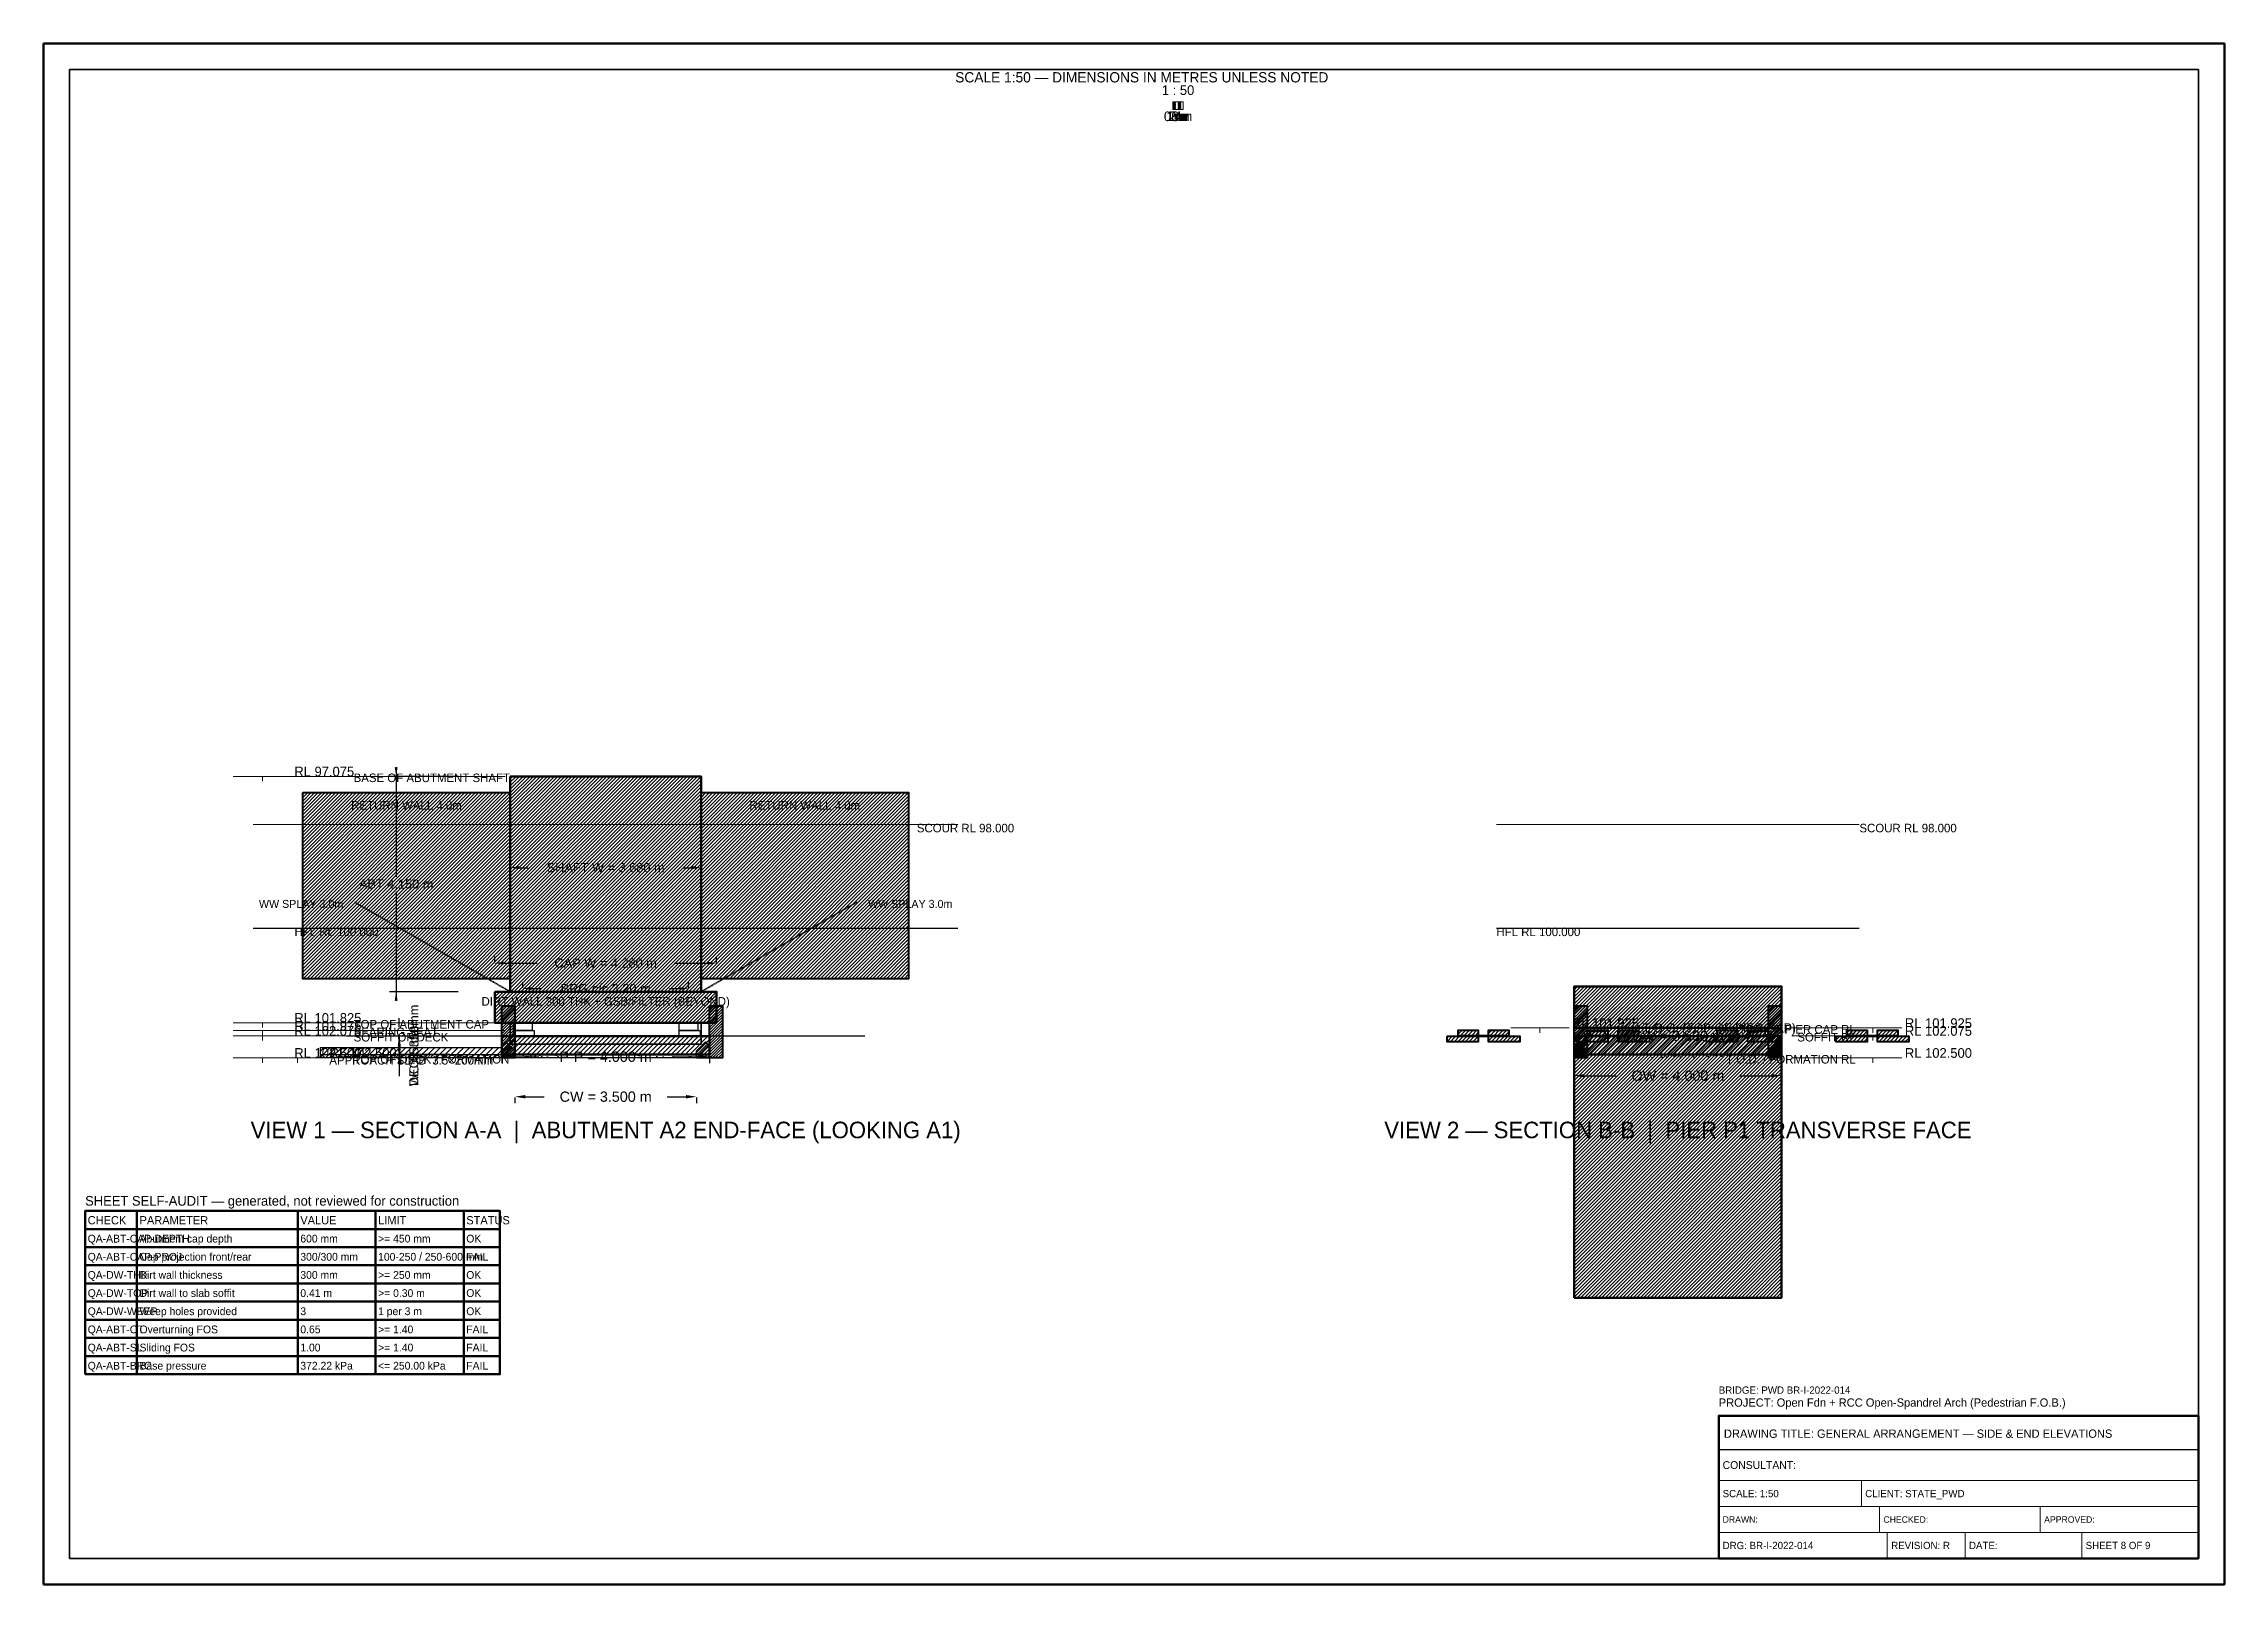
# Model space of a CAD drawing. Header units: metres. Extents: x 0 to 841, y 0 to 594.
import ezdxf
from ezdxf.enums import TextEntityAlignment as Align

# ---------------------------------------------------------------- set-up
doc = ezdxf.new("R2010")
doc.units = ezdxf.units.M
for name, pattern in [('DASHED', [0.5, 0.375, -0.125]), ('DASHED2', [0.25, 0.1875, -0.0625]), ('HIDDEN', [0.25, 0.1875, -0.0625])]:
    doc.linetypes.add(name, pattern=pattern)
for name, color, linetype, lineweight in [('BORDER-INNER', 7, 'Continuous', 35), ('BORDER-OUTER', 7, 'Continuous', 70), ('CIVIL-HFL', 5, 'DASHED', 25), ('CIVIL-ROAD', 7, 'Continuous', 25), ('CIVIL-SCOUR', 1, 'DASHED2', 18), ('DIM-LEVEL', 3, 'Continuous', 18), ('DIM-LINEAR', 3, 'Continuous', 18), ('STRUC-HATCHING', 8, 'Continuous', 18), ('STRUC-HIDDEN', 8, 'HIDDEN', 25), ('SUB-ABUT', 3, 'Continuous', 35), ('SUB-BEARING', 5, 'Continuous', 25), ('SUB-DIRT-WALL', 3, 'Continuous', 35), ('SUB-PIER', 2, 'Continuous', 35), ('SUPER-DECK', 2, 'Continuous', 50), ('SUPER-GIRDER', 1, 'Continuous', 35), ('SUPER-KERB', 7, 'Continuous', 25), ('SUPER-PARAPET', 2, 'Continuous', 35), ('SUPER-WEARING', 8, 'Continuous', 25), ('SYM-SCALE', 7, 'Continuous', 13), ('TEXT-GENERAL', 7, 'Continuous', 18), ('TEXT-HEADER', 7, 'Continuous', 25), ('TEXT-LEVEL', 5, 'Continuous', 18), ('TEXT-SPEC', 7, 'Continuous', 13), ('TEXT-TITLE', 7, 'Continuous', 25), ('TITLEBLK-BOX', 7, 'Continuous', 50), ('TITLEBLK-TEXT', 7, 'Continuous', 18)]:
    doc.layers.add(name, color=color, linetype=linetype, lineweight=lineweight)
doc.styles.add('BRIDGE_STD', font='Arial.ttf')
doc.dimstyles.new('pmb100', dxfattribs={"dimtxt": 2.5, "dimasz": 0.9375, "dimexe": 2.5, "dimexo": 2.5, "dimtad": 0, "dimtih": 1, "dimdec": 0, "dimtxsty": 'BRIDGE_STD', "dimcen": 2.5, "dimazin": 3, "dimtfac": 1, "dimtmove": 0, "dimatfit": 3})

msp = doc.modelspace()

# ---------------------------------------------------------------- hatches: boundary and pattern name
at = {"layer": 'STRUC-HATCHING'}
h = msp.add_hatch(dxfattribs=at)
h.set_pattern_fill('ANSI31', scale=0.3)
h.paths.add_polyline_path([(179.95, 311.5), (253.55, 311.5), (253.55, 228.5), (179.95, 228.5)])
h = msp.add_hatch(dxfattribs=at)
h.set_pattern_fill('ANSI31', scale=0.3)
h.paths.add_polyline_path([(99.95, 305.26), (179.95, 305.26), (179.95, 233.5), (99.95, 233.5)])
h = msp.add_hatch(dxfattribs=at)
h.set_pattern_fill('ANSI31', scale=0.3)
h.paths.add_polyline_path([(253.55, 305.26), (333.55, 305.26), (333.55, 233.5), (253.55, 233.5)])
h = msp.add_hatch(dxfattribs=at)
h.set_pattern_fill('ANSI31', scale=0.3)
h.paths.add_polyline_path([(173.95, 228.5), (259.55, 228.5), (259.55, 216.5), (173.95, 216.5)])
h = msp.add_hatch(dxfattribs=at)
h.set_pattern_fill('ANSI31', scale=0.3)
h.paths.add_polyline_path([(590.25, 230.5), (670.25, 230.5), (670.25, 214.5), (590.25, 214.5)])
h = msp.add_hatch(dxfattribs=at)
h.set_pattern_fill('ANSI31', scale=0.3)
h.paths.add_polyline_path([(590.25, 110.5), (670.25, 110.5), (670.25, 230.5), (590.25, 230.5)])
h = msp.add_hatch(dxfattribs=at)
h.set_pattern_fill('ANSI31', scale=0.24)
h.paths.add_polyline_path([(176.75, 223), (181.75, 223), (181.75, 203), (176.75, 203)])
h = msp.add_hatch(dxfattribs=at)
h.set_pattern_fill('ANSI31', scale=0.24)
h.paths.add_polyline_path([(256.75, 223), (261.75, 223), (261.75, 203), (256.75, 203)])
h = msp.add_hatch(dxfattribs=at)
h.set_pattern_fill('ANSI31', scale=0.24)
h.paths.add_polyline_path([(590.25, 223), (595.25, 223), (595.25, 203), (590.25, 203)])
h = msp.add_hatch(dxfattribs=at)
h.set_pattern_fill('ANSI31', scale=0.24)
h.paths.add_polyline_path([(665.25, 223), (670.25, 223), (670.25, 203), (665.25, 203)])
h = msp.add_hatch(dxfattribs=at)
h.set_pattern_fill('ANSI31', scale=0.4)
h.paths.add_polyline_path([(176.75, 211.3), (256.75, 211.3), (256.75, 204.3), (176.75, 204.3)])
h = msp.add_hatch(dxfattribs=at)
h.set_pattern_fill('ANSI31', scale=0.32)
h.paths.add_polyline_path([(541.25, 211.3), (569.25, 211.3), (569.25, 209.14), (557.25, 209.14), (557.25, 213.66), (565.05, 213.66), (565.05, 211.5), (545.45, 211.5), (545.45, 213.66), (553.25, 213.66), (553.25, 209.14), (541.25, 209.14)])
h = msp.add_hatch(dxfattribs=at)
h.set_pattern_fill('ANSI31', scale=0.4)
h.paths.add_polyline_path([(590.25, 211.3), (670.25, 211.3), (670.25, 204.3), (590.25, 204.3)])
h = msp.add_hatch(dxfattribs=at)
h.set_pattern_fill('ANSI31', scale=0.32)
h.paths.add_polyline_path([(591.25, 211.3), (619.25, 211.3), (619.25, 209.14), (607.25, 209.14), (607.25, 213.66), (615.05, 213.66), (615.05, 211.5), (595.45, 211.5), (595.45, 213.66), (603.25, 213.66), (603.25, 209.14), (591.25, 209.14)])
h = msp.add_hatch(dxfattribs=at)
h.set_pattern_fill('ANSI31', scale=0.32)
h.paths.add_polyline_path([(641.25, 211.3), (669.25, 211.3), (669.25, 209.14), (657.25, 209.14), (657.25, 213.66), (665.05, 213.66), (665.05, 211.5), (645.45, 211.5), (645.45, 213.66), (653.25, 213.66), (653.25, 209.14), (641.25, 209.14)])
h = msp.add_hatch(dxfattribs=at)
h.set_pattern_fill('ANSI31', scale=0.32)
h.paths.add_polyline_path([(691.25, 211.3), (719.25, 211.3), (719.25, 209.14), (707.25, 209.14), (707.25, 213.66), (715.05, 213.66), (715.05, 211.5), (695.45, 211.5), (695.45, 213.66), (703.25, 213.66), (703.25, 209.14), (691.25, 209.14)])
h = msp.add_hatch(dxfattribs=at)
h.set_pattern_fill('ANSI31', scale=0.5)
h.paths.add_polyline_path([(106.75, 207), (176.75, 207), (176.75, 203), (106.75, 203)])
h = msp.add_hatch(dxfattribs=at)
h.set_pattern_fill('ANSI31', scale=0.28)
h.paths.add_polyline_path([(181.75, 203), (176.75, 203), (176.75, 207.4), (178.25, 209.16), (181.75, 205.64)])
h = msp.add_hatch(dxfattribs=at)
h.set_pattern_fill('ANSI31', scale=0.28)
h.paths.add_polyline_path([(251.75, 203), (256.75, 203), (256.75, 207.4), (255.25, 209.16), (251.75, 205.64)])
h = msp.add_hatch(dxfattribs=at)
h.set_pattern_fill('ANSI31', scale=0.28)
h.paths.add_polyline_path([(595.25, 203), (590.25, 203), (590.25, 207.4), (591.75, 209.16), (595.25, 205.64)])
h = msp.add_hatch(dxfattribs=at)
h.set_pattern_fill('ANSI31', scale=0.28)
h.paths.add_polyline_path([(665.25, 203), (670.25, 203), (670.25, 207.4), (668.75, 209.16), (665.25, 205.64)])
at = {"layer": 'SUPER-WEARING'}
h = msp.add_hatch(dxfattribs=at)
h.set_pattern_fill('AR-SAND', scale=0.08)
h.paths.add_polyline_path([(106.75, 204.3), (176.75, 204.3), (176.75, 203), (106.75, 203)])
h = msp.add_hatch(dxfattribs=at)
h.set_pattern_fill('AR-SAND', scale=0.08)
h.paths.add_polyline_path([(181.75, 204.3), (251.75, 204.3), (251.75, 203), (181.75, 203)])
h = msp.add_hatch(dxfattribs=at)
h.set_pattern_fill('AR-SAND', scale=0.08)
h.paths.add_polyline_path([(595.25, 204.3), (665.25, 204.3), (665.25, 203), (595.25, 203)])
at = {"layer": 'SYM-SCALE'}
h = msp.add_hatch(dxfattribs=at)
h.set_pattern_fill('SOLID')
h.paths.add_polyline_path([(435.5, 568.6), (436.5, 568.6), (436.5, 571.59), (435.5, 571.59)])
h = msp.add_hatch(dxfattribs=at)
h.set_pattern_fill('SOLID')
h.paths.add_polyline_path([(437.5, 568.6), (438.5, 568.6), (438.5, 571.59), (437.5, 571.59)])

# ---------------------------------------------------------------- linework, layer by layer
at = {"layer": 'BORDER-INNER'}
msp.add_lwpolyline([(10, 10), (831, 10), (831, 584), (10, 584), (10, 10)], dxfattribs=at)
at = {"layer": 'BORDER-OUTER'}
msp.add_lwpolyline([(0, 0), (841, 0), (841, 594), (0, 594), (0, 0)], dxfattribs=at)
at = {"layer": 'CIVIL-HFL', "color": 5, "linetype": 'DASHED'}
for p, q in [((80.75, 253), (352.75, 253)), ((560.25, 253), (700.25, 253))]:
    msp.add_line(p, q, dxfattribs=at)
at = {"layer": 'CIVIL-ROAD', "lineweight": 25}
msp.add_lwpolyline([(106.75, 207), (176.75, 207), (176.75, 203), (106.75, 203), (106.75, 207)], dxfattribs=at)
at = {"layer": 'CIVIL-SCOUR', "color": 1, "linetype": 'DASHED2'}
for p, q in [((80.75, 293), (352.75, 293)), ((560.25, 293), (700.25, 293))]:
    msp.add_line(p, q, dxfattribs=at)
at = {"layer": 'DIM-LEVEL'}
for p, q in [((73.13, 311.5), (95.57, 311.5)), ((84.35, 311.5), (84.35, 309.63)), ((73.13, 216.5), (95.57, 216.5)), ((73.13, 213.5), (95.57, 213.5)), ((73.13, 211.5), (95.57, 211.5)), ((84.35, 216.5), (84.35, 214.63)), ((84.35, 213.5), (84.35, 211.63)), ((84.35, 211.5), (84.35, 209.63)), ((565.83, 214.5), (588.27, 214.5)), ((577.05, 214.5), (577.05, 212.63)), ((694.23, 214.5), (716.67, 214.5)), ((694.23, 211.5), (716.67, 211.5)), ((705.45, 214.5), (705.45, 212.63)), ((705.45, 211.5), (705.45, 209.63)), ((73.13, 203), (95.57, 203)), ((84.35, 203), (84.35, 201.13)), ((86.73, 203), (109.17, 203)), ((97.95, 203), (97.95, 201.13)), ((694.23, 203), (716.67, 203)), ((705.45, 203), (705.45, 201.13))]:
    msp.add_line(p, q, dxfattribs=at)
at = {"layer": 'DIM-LEVEL', "color": 5}
for p, q in [((84.35, 311.5), (177.95, 311.5)), ((84.35, 216.5), (177.95, 216.5)), ((84.35, 213.5), (177.95, 213.5)), ((84.35, 211.5), (177.95, 211.5)), ((705.45, 214.5), (674.25, 214.5)), ((705.45, 211.5), (674.25, 211.5)), ((84.35, 203), (177.95, 203)), ((705.45, 203), (674.25, 203))]:
    msp.add_line(p, q, dxfattribs=at)
at = {"layer": 'STRUC-HIDDEN', "color": 8, "linetype": 'HIDDEN'}
for p, q in [((116.75, 211.5), (316.75, 211.5)), ((141.75, 211.3), (141.75, 211.5)), ((191.75, 211.3), (191.75, 211.5)), ((241.75, 211.3), (241.75, 211.5)), ((291.75, 211.3), (291.75, 211.5))]:
    msp.add_line(p, q, dxfattribs=at)
at = {"layer": 'SUB-ABUT', "color": 3, "linetype": 'DASHED'}
for p, q in [((179.95, 228.5), (119.95, 263)), ((253.55, 228.5), (313.55, 263))]:
    msp.add_line(p, q, dxfattribs=at)
at = {"layer": 'SUB-ABUT', "lineweight": 50}
for points in [[(179.95, 311.5), (253.55, 311.5), (253.55, 228.5), (179.95, 228.5), (179.95, 311.5)], [(173.95, 228.5), (259.55, 228.5), (259.55, 216.5), (173.95, 216.5), (173.95, 228.5)]]:
    msp.add_lwpolyline(points, dxfattribs=at)
at = {"layer": 'SUB-ABUT', "lineweight": 40}
for points in [[(99.95, 305.26), (179.95, 305.26), (179.95, 233.5), (99.95, 233.5), (99.95, 305.26)], [(253.55, 305.26), (333.55, 305.26), (333.55, 233.5), (253.55, 233.5), (253.55, 305.26)]]:
    msp.add_lwpolyline(points, dxfattribs=at)
at = {"layer": 'SUB-ABUT', "lineweight": 30}
for points in [[(181.15, 216.5), (188.35, 216.5), (188.35, 213.5), (181.15, 213.5), (181.15, 216.5)], [(245.15, 216.5), (252.35, 216.5), (252.35, 213.5), (245.15, 213.5), (245.15, 216.5)]]:
    msp.add_lwpolyline(points, dxfattribs=at)
at = {"layer": 'SUB-BEARING', "lineweight": 30}
for points in [[(181.15, 213.5), (189.15, 213.5), (189.15, 211.5), (181.15, 211.5), (181.15, 213.5)], [(245.15, 213.5), (253.15, 213.5), (253.15, 211.5), (245.15, 211.5), (245.15, 213.5)], [(594.25, 213.15), (602.25, 213.15), (602.25, 211.5), (594.25, 211.5), (594.25, 213.15)], [(658.25, 213.15), (666.25, 213.15), (666.25, 211.5), (658.25, 211.5), (658.25, 213.15)]]:
    msp.add_lwpolyline(points, dxfattribs=at)
at = {"layer": 'SUB-DIRT-WALL', "lineweight": 35}
msp.add_lwpolyline([(179.95, 208.3), (253.55, 208.3), (253.55, 216.5), (179.95, 216.5), (179.95, 208.3)], dxfattribs=at)
at = {"layer": 'SUB-PIER', "lineweight": 50}
for points in [[(590.25, 230.5), (670.25, 230.5), (670.25, 214.5), (590.25, 214.5), (590.25, 230.5)], [(590.25, 110.5), (670.25, 110.5), (670.25, 230.5), (590.25, 230.5), (590.25, 110.5)]]:
    msp.add_lwpolyline(points, dxfattribs=at)
at = {"layer": 'SUB-PIER', "lineweight": 30}
msp.add_lwpolyline([(596.65, 214.5), (663.85, 214.5), (663.85, 211.5), (596.65, 211.5), (596.65, 214.5)], dxfattribs=at)
at = {"layer": 'SUPER-DECK', "lineweight": 50}
for points in [[(176.75, 211.3), (256.75, 211.3), (256.75, 204.3), (176.75, 204.3), (176.75, 211.3)], [(590.25, 211.3), (670.25, 211.3), (670.25, 204.3), (590.25, 204.3), (590.25, 211.3)]]:
    msp.add_lwpolyline(points, dxfattribs=at)
at = {"layer": 'SUPER-GIRDER', "lineweight": 40}
for points in [[(541.25, 211.3), (569.25, 211.3), (569.25, 209.14), (557.25, 209.14), (557.25, 213.66), (565.05, 213.66), (565.05, 211.5), (545.45, 211.5), (545.45, 213.66), (553.25, 213.66), (553.25, 209.14), (541.25, 209.14), (541.25, 211.3)], [(591.25, 211.3), (619.25, 211.3), (619.25, 209.14), (607.25, 209.14), (607.25, 213.66), (615.05, 213.66), (615.05, 211.5), (595.45, 211.5), (595.45, 213.66), (603.25, 213.66), (603.25, 209.14), (591.25, 209.14), (591.25, 211.3)], [(641.25, 211.3), (669.25, 211.3), (669.25, 209.14), (657.25, 209.14), (657.25, 213.66), (665.05, 213.66), (665.05, 211.5), (645.45, 211.5), (645.45, 213.66), (653.25, 213.66), (653.25, 209.14), (641.25, 209.14), (641.25, 211.3)], [(691.25, 211.3), (719.25, 211.3), (719.25, 209.14), (707.25, 209.14), (707.25, 213.66), (715.05, 213.66), (715.05, 211.5), (695.45, 211.5), (695.45, 213.66), (703.25, 213.66), (703.25, 209.14), (691.25, 209.14), (691.25, 211.3)]]:
    msp.add_lwpolyline(points, dxfattribs=at)
at = {"layer": 'SUPER-KERB', "lineweight": 35}
for points in [[(181.75, 203), (176.75, 203), (176.75, 207.4), (178.25, 209.16), (181.75, 205.64), (181.75, 203)], [(251.75, 203), (256.75, 203), (256.75, 207.4), (255.25, 209.16), (251.75, 205.64), (251.75, 203)], [(595.25, 203), (590.25, 203), (590.25, 207.4), (591.75, 209.16), (595.25, 205.64), (595.25, 203)], [(665.25, 203), (670.25, 203), (670.25, 207.4), (668.75, 209.16), (665.25, 205.64), (665.25, 203)]]:
    msp.add_lwpolyline(points, dxfattribs=at)
at = {"layer": 'SUPER-PARAPET', "lineweight": 40}
for points in [[(176.75, 223), (181.75, 223), (181.75, 203), (176.75, 203), (176.75, 223)], [(256.75, 223), (261.75, 223), (261.75, 203), (256.75, 203), (256.75, 223)], [(590.25, 223), (595.25, 223), (595.25, 203), (590.25, 203), (590.25, 223)], [(665.25, 223), (670.25, 223), (670.25, 203), (665.25, 203), (665.25, 223)]]:
    msp.add_lwpolyline(points, dxfattribs=at)
at = {"layer": 'SUPER-WEARING'}
for points in [[(106.75, 204.3), (176.75, 204.3), (176.75, 203), (106.75, 203), (106.75, 204.3)], [(181.75, 204.3), (251.75, 204.3), (251.75, 203), (181.75, 203), (181.75, 204.3)]]:
    msp.add_lwpolyline(points, dxfattribs=at)
at = {"layer": 'SYM-SCALE'}
msp.add_lwpolyline([(435.5, 568.6), (439.5, 568.6), (439.5, 571.59), (435.5, 571.59), (435.5, 568.6)], dxfattribs=at)
at = {"layer": 'TITLEBLK-BOX'}
for points in [[(16, 137), (36, 137), (36, 144), (16, 144), (16, 137)], [(36, 137), (98, 137), (98, 144), (36, 144), (36, 137)], [(98, 137), (128, 137), (128, 144), (98, 144), (98, 137)], [(128, 137), (162, 137), (162, 144), (128, 144), (128, 137)], [(162, 137), (176, 137), (176, 144), (162, 144), (162, 137)], [(16, 130), (36, 130), (36, 137), (16, 137), (16, 130)], [(36, 130), (98, 130), (98, 137), (36, 137), (36, 130)], [(98, 130), (128, 130), (128, 137), (98, 137), (98, 130)], [(128, 130), (162, 130), (162, 137), (128, 137), (128, 130)], [(162, 130), (176, 130), (176, 137), (162, 137), (162, 130)], [(16, 123), (36, 123), (36, 130), (16, 130), (16, 123)], [(36, 123), (98, 123), (98, 130), (36, 130), (36, 123)], [(98, 123), (128, 123), (128, 130), (98, 130), (98, 123)], [(128, 123), (162, 123), (162, 130), (128, 130), (128, 123)], [(162, 123), (176, 123), (176, 130), (162, 130), (162, 123)], [(16, 116), (36, 116), (36, 123), (16, 123), (16, 116)], [(36, 116), (98, 116), (98, 123), (36, 123), (36, 116)], [(98, 116), (128, 116), (128, 123), (98, 123), (98, 116)], [(128, 116), (162, 116), (162, 123), (128, 123), (128, 116)], [(162, 116), (176, 116), (176, 123), (162, 123), (162, 116)], [(16, 109), (36, 109), (36, 116), (16, 116), (16, 109)], [(36, 109), (98, 109), (98, 116), (36, 116), (36, 109)], [(98, 109), (128, 109), (128, 116), (98, 116), (98, 109)], [(128, 109), (162, 109), (162, 116), (128, 116), (128, 109)], [(162, 109), (176, 109), (176, 116), (162, 116), (162, 109)], [(16, 102), (36, 102), (36, 109), (16, 109), (16, 102)], [(16, 95), (36, 95), (36, 102), (16, 102), (16, 95)], [(36, 102), (98, 102), (98, 109), (36, 109), (36, 102)], [(36, 95), (98, 95), (98, 102), (36, 102), (36, 95)], [(98, 102), (128, 102), (128, 109), (98, 109), (98, 102)], [(98, 95), (128, 95), (128, 102), (98, 102), (98, 95)], [(128, 102), (162, 102), (162, 109), (128, 109), (128, 102)], [(128, 95), (162, 95), (162, 102), (128, 102), (128, 95)], [(162, 102), (176, 102), (176, 109), (162, 109), (162, 102)], [(162, 95), (176, 95), (176, 102), (162, 102), (162, 95)], [(16, 88), (36, 88), (36, 95), (16, 95), (16, 88)], [(36, 88), (98, 88), (98, 95), (36, 95), (36, 88)], [(98, 88), (128, 88), (128, 95), (98, 95), (98, 88)], [(128, 88), (162, 88), (162, 95), (128, 95), (128, 88)], [(162, 88), (176, 88), (176, 95), (162, 95), (162, 88)], [(16, 81), (36, 81), (36, 88), (16, 88), (16, 81)], [(36, 81), (98, 81), (98, 88), (36, 88), (36, 81)], [(98, 81), (128, 81), (128, 88), (98, 88), (98, 81)], [(128, 81), (162, 81), (162, 88), (128, 88), (128, 81)], [(162, 81), (176, 81), (176, 88), (162, 88), (162, 81)]]:
    msp.add_lwpolyline(points, dxfattribs=at)
at = {"layer": 'TITLEBLK-BOX', "lineweight": 50}
msp.add_lwpolyline([(646, 10), (831, 10), (831, 65), (646, 65), (646, 10)], dxfattribs=at)
at = {"layer": 'TITLEBLK-BOX', "lineweight": 30}
msp.add_lwpolyline([(646, 52), (831, 52), (831, 65), (646, 65), (646, 52)], dxfattribs=at)
at = {"layer": 'TITLEBLK-BOX', "lineweight": 18}
for points in [[(646, 40), (831, 40), (831, 52), (646, 52), (646, 40)], [(646, 30), (701, 30), (701, 40), (646, 40), (646, 30)], [(701, 30), (831, 30), (831, 40), (701, 40), (701, 30)], [(646, 20), (708, 20), (708, 30), (646, 30), (646, 20)], [(708, 20), (770, 20), (770, 30), (708, 30), (708, 20)], [(770, 20), (831, 20), (831, 30), (770, 30), (770, 20)], [(646, 10), (711, 10), (711, 20), (646, 20), (646, 10)], [(711, 10), (741, 10), (741, 20), (711, 20), (711, 10)], [(741, 10), (786, 10), (786, 20), (741, 20), (741, 10)], [(786, 10), (831, 10), (831, 20), (786, 20), (786, 10)]]:
    msp.add_lwpolyline(points, dxfattribs=at)

# ---------------------------------------------------------------- texts
at = {"layer": 'CIVIL-HFL', "color": 5}
for p in [(96.75, 249.92), (560.25, 249.92)]:
    msp.add_text('HFL RL 100.000', height=3.3, dxfattribs=at).set_placement(p)
at = {"layer": 'CIVIL-SCOUR', "color": 1}
for p in [(336.75, 289.92), (700.25, 289.92)]:
    msp.add_text('SCOUR RL 98.000', height=3.3, dxfattribs=at).set_placement(p)
at = {"layer": 'TEXT-GENERAL'}
for s, height, p in [('1 : 50', 3.74, (437.5, 574.21)), ('0m', 3.74, (435.5, 564.11)), ('1m', 3.74, (436.5, 564.11)), ('2m', 3.74, (437.5, 564.11)), ('3m', 3.74, (438.5, 564.11)), ('4m', 3.74, (439.5, 564.11)), ('APPROACH SLAB  3.5×200mm', 3.3, (141.75, 200.4))]:
    msp.add_text(s, height=height, dxfattribs=at).set_placement(p, align=Align.CENTER)
at = {"layer": 'TEXT-GENERAL', "color": 3}
for p in [(139.95, 298.66), (293.55, 298.66)]:
    msp.add_text('RETURN WALL 4.0m', height=3.3, dxfattribs=at).set_placement(p, align=Align.CENTER)
at = {"layer": 'TEXT-HEADER'}
for s, height, p in [('T.O.C. (TOP OF PIER CAP)', 3.52, (616.65, 212.74)), ('SHEET SELF-AUDIT — generated, not reviewed for construction', 3.74, (16, 146)), ('CHECK', 3.179, (17, 138.8)), ('PARAMETER', 3.179, (37, 138.8)), ('VALUE', 3.179, (99, 138.8)), ('LIMIT', 3.179, (129, 138.8)), ('STATUS', 3.179, (163, 138.8))]:
    msp.add_text(s, height=height, dxfattribs=at).set_placement(p)
for s, p in [('VIEW 1 — SECTION A-A  |  ABUTMENT A2 END-FACE (LOOKING A1)', (216.75, 172)), ('VIEW 2 — SECTION B-B  |  PIER P1 TRANSVERSE FACE', (630.25, 172))]:
    msp.add_text(s, height=6.38, dxfattribs=at).set_placement(p, align=Align.CENTER)
at = {"layer": 'TEXT-LEVEL'}
for s, height, p in [('RL 97.075', 3.74, (96.69, 311.5)), ('BASE OF ABUTMENT SHAFT', 3.3, (119.55, 309.3)), ('RL 101.825', 3.74, (96.69, 216.5)), ('RL 101.975', 3.74, (96.69, 213.5)), ('RL 102.075', 3.74, (96.69, 211.5)), ('TOP OF ABUTMENT CAP', 3.3, (119.55, 214.3)), ('SOFFIT OF DECK', 3.3, (119.55, 209.3)), ('BEARING SEAT', 3.3, (119.55, 211.3)), ('RL 101.925', 3.74, (589.39, 214.5)), ('RL 101.925', 3.74, (717.79, 214.5)), ('RL 102.075', 3.74, (717.79, 211.5)), ('RL 102.500', 3.74, (96.69, 203)), ('RL 102.500', 3.74, (110.29, 203)), ('TOP OF DECK / FORMATION', 3.3, (119.55, 200.8)), ('RL 102.500', 3.74, (717.79, 203))]:
    msp.add_text(s, height=height, dxfattribs=at).set_placement(p)
for s, p in [('TOP OF PIER CAP RL', (698.85, 212.3)), ('SOFFIT RL', (698.85, 209.3)), ('T.O.D. / FORMATION RL', (698.85, 200.8))]:
    msp.add_text(s, height=3.3, dxfattribs=at).set_placement(p, align=Align.RIGHT)
at = {"layer": 'TEXT-SPEC', "color": 8}
msp.add_text('SCALE 1:50 — DIMENSIONS IN METRES UNLESS NOTED', height=3.96, dxfattribs=at).set_placement((423.5, 579.04), align=Align.CENTER)
at = {"layer": 'TEXT-SPEC', "color": 3}
msp.add_text('WW SPLAY 3.0m', height=3.08, dxfattribs=at).set_placement((115.55, 260.8), align=Align.RIGHT)
for s, height, p in [('WW SPLAY 3.0m', 3.08, (317.95, 260.8)), ('QA-ABT-CAP-DEPTH', 2.992, (17, 131.8)), ('Abutment cap depth', 2.992, (37, 131.8)), ('600 mm', 2.992, (99, 131.8)), ('>= 450 mm', 2.992, (129, 131.8)), ('OK', 2.992, (163, 131.8)), ('QA-DW-THK', 2.992, (17, 117.8)), ('Dirt wall thickness', 2.992, (37, 117.8)), ('300 mm', 2.992, (99, 117.8)), ('>= 250 mm', 2.992, (129, 117.8)), ('OK', 2.992, (163, 117.8)), ('QA-DW-TOP', 2.992, (17, 110.8)), ('Dirt wall to slab soffit', 2.992, (37, 110.8)), ('0.41 m', 2.992, (99, 110.8)), ('>= 0.30 m', 2.992, (129, 110.8)), ('OK', 2.992, (163, 110.8)), ('QA-DW-WEEP', 2.992, (17, 103.8)), ('Weep holes provided', 2.992, (37, 103.8)), ('3', 2.99, (99, 103.8)), ('1 per 3 m', 2.992, (129, 103.8)), ('OK', 2.992, (163, 103.8))]:
    msp.add_text(s, height=height, dxfattribs=at).set_placement(p)
msp.add_text('DIRT WALL 300 THK + GSB/FILTER (BEYOND)', height=3.3, dxfattribs=at).set_placement((216.75, 223.1), align=Align.CENTER)
at = {"layer": 'TEXT-SPEC', "color": 1}
for s, p in [('QA-ABT-CAP-PROJ', (17, 124.8)), ('Cap projection front/rear', (37, 124.8)), ('300/300 mm', (99, 124.8)), ('100-250 / 250-600 mm', (129, 124.8)), ('FAIL', (163, 124.8)), ('QA-ABT-OT', (17, 96.8)), ('QA-ABT-SL', (17, 89.8)), ('Sliding FOS', (37, 89.8)), ('Overturning FOS', (37, 96.8)), ('0.65', (99, 96.8)), ('1.00', (99, 89.8)), ('>= 1.40', (129, 96.8)), ('>= 1.40', (129, 89.8)), ('FAIL', (163, 96.8)), ('FAIL', (163, 89.8)), ('QA-ABT-BRG', (17, 82.8)), ('Base pressure', (37, 82.8)), ('372.22 kPa', (99, 82.8)), ('<= 250.00 kPa', (129, 82.8)), ('FAIL', (163, 82.8))]:
    msp.add_text(s, height=2.992, dxfattribs=at).set_placement(p)
at = {"layer": 'TEXT-TITLE'}
for s, p in [('PROJECT: Open Fdn + RCC Open-Spandrel Arch (Pedestrian F.O.B.)', (646, 68.5)), ('DRAWING TITLE: GENERAL ARRANGEMENT — SIDE & END ELEVATIONS', (648, 56.5))]:
    msp.add_text(s, height=3.2, dxfattribs=at).set_placement(p)
at = {"layer": 'TITLEBLK-TEXT'}
for s, height, p in [('BRIDGE: PWD BR-I-2022-014', 2.8, (646, 73.5)), ('CONSULTANT: ', 3, (647.5, 44.5)), ('SCALE: 1:50', 2.8, (647.5, 33.6)), ('CLIENT: STATE_PWD', 2.8, (702.5, 33.6)), ('DRAWN: ', 2.5, (647.5, 23.75)), ('CHECKED: ', 2.5, (709.5, 23.75)), ('APPROVED: ', 2.5, (771.5, 23.75)), ('DRG: BR-I-2022-014', 2.8, (647.5, 13.6)), ('REVISION: R', 2.8, (712.5, 13.6)), ('DATE: ', 2.8, (742.5, 13.6)), ('SHEET 8 OF 9', 2.8, (787.5, 13.6))]:
    msp.add_text(s, height=height, dxfattribs=at).set_placement(p)

# ---------------------------------------------------------------- dimensions: what is measured, and where the dimension line sits
at = {"layer": 'DIM-LINEAR'}
for base, p1, p2, text in [((135.95, 311.5), (162.35, 311.5), (162.35, 228.5), 'ABT 4.150 m'), ((137.15, 211.3), (159.15, 211.3), (159.15, 204.3), 'DECK 350mm'), ((137.15, 204.3), (159.15, 204.3), (159.15, 203), 'WC 65mm')]:
    msp.add_linear_dim(base=base, p1=p1, p2=p2, angle=90, text=text, dimstyle='pmb100', override={"dimtxt": 3.52, "dimasz": 3.52, "dimgap": 1.408, "dimclrt": 3}, dxfattribs=at).render()
for base, p1, p2, text, override in [((179.95, 276.3), (179.95, 302.7), (253.55, 302.7), 'SHAFT W = 3.680 m', {"dimtxt": 3.52, "dimasz": 3.52, "dimgap": 1.408, "dimclrt": 3}), ((173.95, 239.5), (173.95, 237.3), (259.55, 237.3), 'CAP W = 4.280 m', {"dimtxt": 3.52, "dimasz": 3.52, "dimgap": 1.408, "dimclrt": 3}), ((184.75, 229.7), (184.75, 227.5), (248.75, 227.5), 'BRG c/c 3.20 m', {"dimtxt": 3.52, "dimasz": 3.52, "dimgap": 1.408, "dimclrt": 3}), ((595.25, 211.5), (595.25, 204.9), (665.25, 204.9), 'CW = 3.500 m', {"dimtxt": 3.96, "dimasz": 3.96, "dimgap": 1.584, "dimclrt": 3}), ((176.75, 203.4), (176.75, 207.8), (256.75, 207.8), 'P-P = 4.000 m', {"dimtxt": 3.96, "dimasz": 3.96, "dimgap": 1.584, "dimclrt": 3}), ((590.25, 196.1), (590.25, 189.5), (670.25, 189.5), 'OW = 4.000 m', {"dimtxt": 3.96, "dimasz": 3.96, "dimgap": 1.584, "dimclrt": 3}), ((181.75, 188), (181.75, 190.2), (251.75, 190.2), 'CW = 3.500 m', {"dimtxt": 3.96, "dimasz": 3.96, "dimgap": 1.584, "dimclrt": 3})]:
    msp.add_linear_dim(base=base, p1=p1, p2=p2, text=text, dimstyle='pmb100', override=override, dxfattribs=at).render()

doc.saveas('drawing.dxf')
